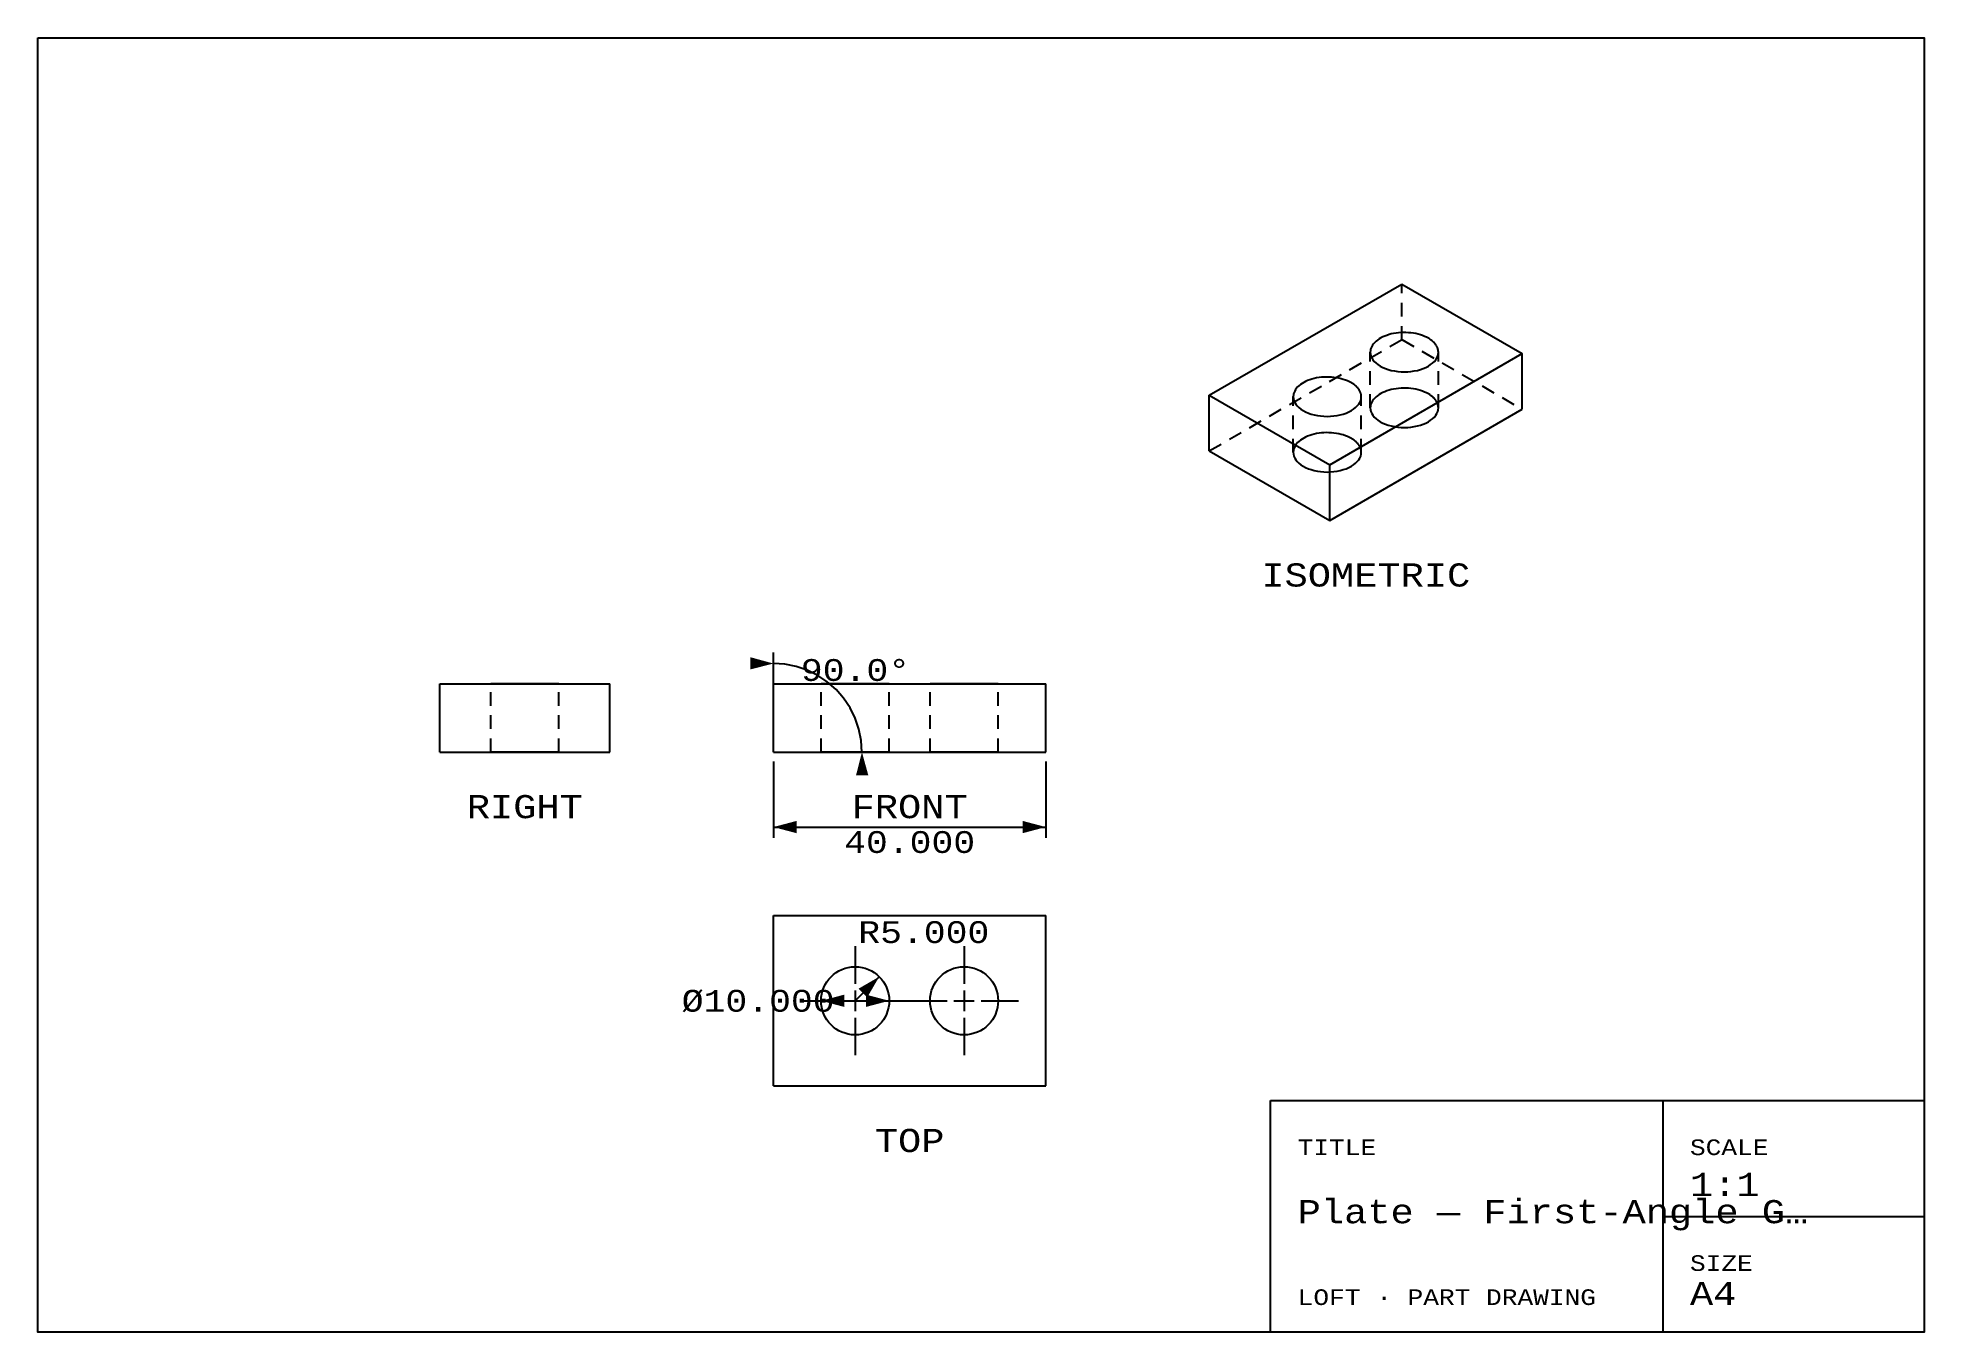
# Model space of a CAD drawing. Header units: millimetres. Extents: x 10 to 287, y 10 to 200.
import ezdxf
from ezdxf.enums import TextEntityAlignment as Align

# ---------------------------------------------------------------- set-up
doc = ezdxf.new("R2010")
doc.units = ezdxf.units.MM
doc.linetypes.add('DASHED', pattern=[3.4, 2, -1.4])
for name, color, linetype in [('CENTER', 3, 'Continuous'), ('DIMENSION', 1, 'Continuous'), ('HIDDEN', 8, 'DASHED'), ('TITLE', 5, 'Continuous'), ('VISIBLE', 7, 'Continuous')]:
    doc.layers.add(name, color=color, linetype=linetype)
doc.styles.add('LOFT_MONO', font='cour.ttf')

msp = doc.modelspace()

# ---------------------------------------------------------------- linework, layer by layer
at = {"layer": 'CENTER'}
for p, q in [((130.02, 66.65), (130.02, 61.15)), ((146.02, 66.65), (146.02, 61.15)), ((122.02, 58.65), (127.52, 58.65)), ((128.52, 58.65), (131.52, 58.65)), ((130.02, 60.15), (130.02, 57.15)), ((132.52, 58.65), (138.02, 58.65)), ((138.02, 58.65), (143.52, 58.65)), ((144.52, 58.65), (147.52, 58.65)), ((146.02, 60.15), (146.02, 57.15)), ((148.52, 58.65), (154.02, 58.65)), ((130.02, 56.15), (130.02, 50.65)), ((146.02, 56.15), (146.02, 50.65))]:
    msp.add_line(p, q, dxfattribs=at)
at = {"layer": 'DIMENSION'}
for p, q in [((118.02, 96.55), (118.02, 109.75)), ((119.72, 108.04), (118.02, 108.15)), ((121.38, 107.71), (119.72, 108.04)), ((122.99, 107.16), (121.38, 107.71)), ((124.52, 106.41), (122.99, 107.16)), ((125.93, 105.46), (124.52, 106.41)), ((127.21, 104.34), (125.93, 105.46)), ((128.33, 103.06), (127.21, 104.34)), ((129.28, 101.65), (128.33, 103.06)), ((130.03, 100.12), (129.28, 101.65)), ((130.58, 98.51), (130.03, 100.12)), ((130.91, 96.85), (130.58, 98.51)), ((119.42, 95.15), (132.62, 95.15)), ((131.02, 95.15), (130.91, 96.85)), ((118.02, 93.75), (118.02, 82.55)), ((158.02, 93.75), (158.02, 82.55)), ((118.02, 84.15), (158.02, 84.15)), ((130.02, 58.65), (133.55, 62.18)), ((125.02, 58.65), (135.02, 58.65))]:
    msp.add_line(p, q, dxfattribs=at)
for points in [[(118.02, 108.15), (114.63, 109.08), (114.61, 107.28)], [(131.02, 95.15), (130.15, 91.74), (131.95, 91.76)], [(118.02, 84.15), (121.42, 83.25), (121.42, 85.05)], [(158.02, 84.15), (154.62, 85.05), (154.62, 83.25)], [(133.55, 62.18), (130.51, 60.42), (131.79, 59.14)], [(125.02, 58.65), (128.42, 57.75), (128.42, 59.55)], [(135.02, 58.65), (131.62, 59.55), (131.62, 57.75)]]:
    msp.add_solid(points, dxfattribs=at)
at = {"layer": 'HIDDEN'}
for p, q in [((210.3, 155.69), (210.3, 163.85)), ((182.02, 139.36), (210.3, 155.69)), ((210.3, 155.69), (227.98, 145.48)), ((205.66, 145.68), (205.66, 153.85)), ((215.66, 145.68), (215.66, 153.85)), ((194.34, 139.15), (194.34, 147.32)), ((204.34, 139.15), (204.34, 147.32)), ((76.52, 95.15), (76.52, 105.15)), ((86.52, 95.15), (86.52, 105.15)), ((125.02, 95.15), (125.02, 105.15)), ((135.02, 95.15), (135.02, 105.15)), ((141.02, 95.15), (141.02, 105.15)), ((151.02, 95.15), (151.02, 105.15))]:
    msp.add_line(p, q, dxfattribs=at)
for points in [[(214.19, 147.72), (213.92, 147.87), (213.64, 148), (213.33, 148.12), (213.01, 148.23), (212.68, 148.32), (212.34, 148.4), (211.99, 148.47), (211.63, 148.51), (211.27, 148.55), (210.9, 148.57), (210.53, 148.57), (210.17, 148.56), (209.8, 148.53), (209.44, 148.48), (209.09, 148.42), (208.74, 148.35), (208.41, 148.26), (208.09, 148.16), (207.78, 148.04), (207.48, 147.91), (207.21, 147.77), (206.95, 147.62), (206.72, 147.46), (206.5, 147.29), (206.31, 147.11), (206.14, 146.92), (205.99, 146.72), (205.87, 146.52), (205.78, 146.32), (205.71, 146.11), (205.67, 145.9), (205.66, 145.68)], [(215.66, 145.68), (215.66, 145.75), (215.65, 145.83), (215.64, 145.9), (215.63, 145.97), (215.62, 146.04), (215.6, 146.11), (215.58, 146.18), (215.56, 146.25), (215.54, 146.32), (215.51, 146.38), (215.48, 146.45), (215.44, 146.52), (215.4, 146.59), (215.36, 146.66), (215.32, 146.72), (215.28, 146.79), (215.23, 146.85), (215.18, 146.92), (215.12, 146.98), (215.07, 147.04), (215.01, 147.11), (214.95, 147.17), (214.88, 147.23), (214.81, 147.29), (214.74, 147.35), (214.67, 147.4), (214.6, 147.46), (214.52, 147.51), (214.44, 147.57), (214.36, 147.62), (214.28, 147.67), (214.19, 147.72)], [(205.66, 145.68), (205.68, 145.4), (205.75, 145.12), (205.87, 144.85), (206.04, 144.58), (206.25, 144.32), (206.5, 144.08), (206.79, 143.85), (207.12, 143.64), (207.48, 143.45), (207.88, 143.28), (208.3, 143.14), (208.74, 143.02), (209.21, 142.92), (209.68, 142.85), (210.17, 142.81), (210.66, 142.8), (211.15, 142.81), (211.63, 142.85), (212.11, 142.92), (212.57, 143.02), (213.01, 143.14), (213.43, 143.28), (213.83, 143.45), (214.19, 143.64), (214.52, 143.85), (214.81, 144.08), (215.07, 144.32), (215.28, 144.58), (215.44, 144.85), (215.56, 145.12), (215.63, 145.4), (215.66, 145.68)], [(202.88, 141.19), (202.61, 141.34), (202.32, 141.47), (202.02, 141.59), (201.7, 141.7), (201.37, 141.79), (201.03, 141.87), (200.68, 141.93), (200.32, 141.98), (199.96, 142.02), (199.59, 142.03), (199.22, 142.04), (198.85, 142.02), (198.49, 142), (198.13, 141.95), (197.77, 141.89), (197.43, 141.82), (197.1, 141.73), (196.77, 141.63), (196.46, 141.51), (196.17, 141.38), (195.9, 141.24), (195.64, 141.09), (195.4, 140.93), (195.19, 140.76), (194.99, 140.57), (194.82, 140.39), (194.68, 140.19), (194.56, 139.99), (194.46, 139.78), (194.4, 139.58), (194.36, 139.36), (194.34, 139.15)], [(194.34, 139.15), (194.37, 138.87), (194.44, 138.59), (194.56, 138.31), (194.72, 138.05), (194.93, 137.79), (195.19, 137.55), (195.48, 137.32), (195.81, 137.11), (196.17, 136.92), (196.57, 136.75), (196.99, 136.61), (197.43, 136.48), (197.89, 136.39), (198.37, 136.32), (198.85, 136.28), (199.34, 136.26), (199.83, 136.28), (200.32, 136.32), (200.79, 136.39), (201.26, 136.48), (201.7, 136.61), (202.12, 136.75), (202.52, 136.92), (202.88, 137.11), (203.21, 137.32), (203.5, 137.55), (203.75, 137.79), (203.96, 138.05), (204.13, 138.31), (204.25, 138.59), (204.32, 138.87), (204.34, 139.15)], [(204.34, 139.15), (204.34, 139.22), (204.34, 139.29), (204.33, 139.36), (204.32, 139.43), (204.31, 139.5), (204.29, 139.58), (204.27, 139.65), (204.25, 139.71), (204.22, 139.78), (204.19, 139.85), (204.16, 139.92), (204.13, 139.99), (204.09, 140.06), (204.05, 140.12), (204.01, 140.19), (203.96, 140.26), (203.91, 140.32), (203.86, 140.39), (203.81, 140.45), (203.75, 140.51), (203.69, 140.57), (203.63, 140.64), (203.57, 140.7), (203.5, 140.76), (203.43, 140.81), (203.36, 140.87), (203.28, 140.93), (203.21, 140.98), (203.13, 141.04), (203.05, 141.09), (202.96, 141.14), (202.88, 141.19)], [(76.52, 105.15), (76.53, 105.15), (76.55, 105.15), (76.58, 105.15), (76.62, 105.15), (76.67, 105.15), (76.74, 105.15), (76.81, 105.15), (76.91, 105.15), (77, 105.15), (77.12, 105.15), (77.23, 105.15), (77.37, 105.15), (77.51, 105.15), (77.66, 105.15), (77.82, 105.15), (77.98, 105.15), (78.17, 105.15), (78.35, 105.15), (78.54, 105.15), (78.74, 105.15), (78.95, 105.15), (79.17, 105.15), (79.38, 105.15), (79.61, 105.15), (79.84, 105.15), (80.07, 105.15), (80.31, 105.15), (80.54, 105.15), (80.79, 105.15), (81.03, 105.15), (81.27, 105.15), (81.52, 105.15)], [(86.52, 105.15), (86.46, 105.15), (86.41, 105.15), (86.28, 105.15), (86.12, 105.15), (85.91, 105.15), (85.65, 105.15), (85.38, 105.15), (85.03, 105.15), (84.69, 105.15), (84.28, 105.15), (83.87, 105.15), (83.42, 105.15), (82.96, 105.15), (82.49, 105.15), (82.01, 105.15), (81.52, 105.15), (81.03, 105.15), (80.55, 105.15), (80.08, 105.15), (79.61, 105.15), (79.17, 105.15), (78.76, 105.15), (78.35, 105.15), (78.01, 105.15), (77.66, 105.15), (77.39, 105.15), (77.13, 105.15), (76.92, 105.15), (76.76, 105.15), (76.63, 105.15), (76.57, 105.15), (76.52, 105.15)], [(81.52, 105.15), (81.76, 105.15), (82.01, 105.15), (82.25, 105.15), (82.49, 105.15), (82.73, 105.15), (82.97, 105.15), (83.2, 105.15), (83.43, 105.15), (83.66, 105.15), (83.87, 105.15), (84.09, 105.15), (84.29, 105.15), (84.49, 105.15), (84.69, 105.15), (84.87, 105.15), (85.05, 105.15), (85.22, 105.15), (85.38, 105.15), (85.53, 105.15), (85.67, 105.15), (85.8, 105.15), (85.92, 105.15), (86.04, 105.15), (86.13, 105.15), (86.23, 105.15), (86.3, 105.15), (86.36, 105.15), (86.42, 105.15), (86.46, 105.15), (86.49, 105.15), (86.51, 105.15), (86.52, 105.15)], [(125.02, 105.15), (125.07, 105.15), (125.13, 105.15), (125.26, 105.15), (125.42, 105.15), (125.63, 105.15), (125.89, 105.15), (126.16, 105.15), (126.51, 105.15), (126.85, 105.15), (127.26, 105.15), (127.67, 105.15), (128.11, 105.15), (128.58, 105.15), (129.05, 105.15), (129.53, 105.15), (130.02, 105.15), (130.51, 105.15), (130.99, 105.15), (131.46, 105.15), (131.92, 105.15), (132.37, 105.15), (132.78, 105.15), (133.19, 105.15), (133.53, 105.15), (133.88, 105.15), (134.15, 105.15), (134.41, 105.15), (134.62, 105.15), (134.78, 105.15), (134.91, 105.15), (134.96, 105.15), (135.02, 105.15)], [(135.02, 105.15), (134.96, 105.15), (134.91, 105.15), (134.78, 105.15), (134.62, 105.15), (134.41, 105.15), (134.15, 105.15), (133.88, 105.15), (133.53, 105.15), (133.19, 105.15), (132.78, 105.15), (132.37, 105.15), (131.92, 105.15), (131.46, 105.15), (130.99, 105.15), (130.51, 105.15), (130.02, 105.15), (129.53, 105.15), (129.05, 105.15), (128.58, 105.15), (128.11, 105.15), (127.67, 105.15), (127.26, 105.15), (126.85, 105.15), (126.51, 105.15), (126.16, 105.15), (125.89, 105.15), (125.63, 105.15), (125.42, 105.15), (125.26, 105.15), (125.13, 105.15), (125.07, 105.15), (125.02, 105.15)], [(141.02, 105.15), (141.07, 105.15), (141.13, 105.15), (141.26, 105.15), (141.42, 105.15), (141.63, 105.15), (141.89, 105.15), (142.16, 105.15), (142.51, 105.15), (142.85, 105.15), (143.26, 105.15), (143.67, 105.15), (144.11, 105.15), (144.58, 105.15), (145.05, 105.15), (145.53, 105.15), (146.02, 105.15), (146.51, 105.15), (146.99, 105.15), (147.46, 105.15), (147.92, 105.15), (148.37, 105.15), (148.78, 105.15), (149.19, 105.15), (149.53, 105.15), (149.88, 105.15), (150.15, 105.15), (150.41, 105.15), (150.62, 105.15), (150.78, 105.15), (150.91, 105.15), (150.96, 105.15), (151.02, 105.15)], [(151.02, 105.15), (150.96, 105.15), (150.91, 105.15), (150.78, 105.15), (150.62, 105.15), (150.41, 105.15), (150.15, 105.15), (149.88, 105.15), (149.53, 105.15), (149.19, 105.15), (148.78, 105.15), (148.37, 105.15), (147.92, 105.15), (147.46, 105.15), (146.99, 105.15), (146.51, 105.15), (146.02, 105.15), (145.53, 105.15), (145.05, 105.15), (144.58, 105.15), (144.11, 105.15), (143.67, 105.15), (143.26, 105.15), (142.85, 105.15), (142.51, 105.15), (142.16, 105.15), (141.89, 105.15), (141.63, 105.15), (141.42, 105.15), (141.26, 105.15), (141.13, 105.15), (141.07, 105.15), (141.02, 105.15)], [(76.52, 95.15), (76.53, 95.15), (76.55, 95.15), (76.58, 95.15), (76.62, 95.15), (76.67, 95.15), (76.74, 95.15), (76.81, 95.15), (76.91, 95.15), (77, 95.15), (77.12, 95.15), (77.23, 95.15), (77.37, 95.15), (77.51, 95.15), (77.66, 95.15), (77.82, 95.15), (77.98, 95.15), (78.17, 95.15), (78.35, 95.15), (78.54, 95.15), (78.74, 95.15), (78.95, 95.15), (79.17, 95.15), (79.38, 95.15), (79.61, 95.15), (79.84, 95.15), (80.07, 95.15), (80.31, 95.15), (80.54, 95.15), (80.79, 95.15), (81.03, 95.15), (81.27, 95.15), (81.52, 95.15)], [(86.52, 95.15), (86.46, 95.15), (86.41, 95.15), (86.28, 95.15), (86.12, 95.15), (85.91, 95.15), (85.65, 95.15), (85.38, 95.15), (85.03, 95.15), (84.69, 95.15), (84.28, 95.15), (83.87, 95.15), (83.42, 95.15), (82.96, 95.15), (82.49, 95.15), (82.01, 95.15), (81.52, 95.15), (81.03, 95.15), (80.55, 95.15), (80.08, 95.15), (79.61, 95.15), (79.17, 95.15), (78.76, 95.15), (78.35, 95.15), (78.01, 95.15), (77.66, 95.15), (77.39, 95.15), (77.13, 95.15), (76.92, 95.15), (76.76, 95.15), (76.63, 95.15), (76.57, 95.15), (76.52, 95.15)], [(81.52, 95.15), (81.76, 95.15), (82.01, 95.15), (82.25, 95.15), (82.49, 95.15), (82.73, 95.15), (82.97, 95.15), (83.2, 95.15), (83.43, 95.15), (83.66, 95.15), (83.87, 95.15), (84.09, 95.15), (84.29, 95.15), (84.49, 95.15), (84.69, 95.15), (84.87, 95.15), (85.05, 95.15), (85.22, 95.15), (85.38, 95.15), (85.53, 95.15), (85.67, 95.15), (85.8, 95.15), (85.92, 95.15), (86.04, 95.15), (86.13, 95.15), (86.23, 95.15), (86.3, 95.15), (86.36, 95.15), (86.42, 95.15), (86.46, 95.15), (86.49, 95.15), (86.51, 95.15), (86.52, 95.15)], [(125.02, 95.15), (125.07, 95.15), (125.13, 95.15), (125.26, 95.15), (125.42, 95.15), (125.63, 95.15), (125.89, 95.15), (126.16, 95.15), (126.51, 95.15), (126.85, 95.15), (127.26, 95.15), (127.67, 95.15), (128.11, 95.15), (128.58, 95.15), (129.05, 95.15), (129.53, 95.15), (130.02, 95.15), (130.51, 95.15), (130.99, 95.15), (131.46, 95.15), (131.92, 95.15), (132.37, 95.15), (132.78, 95.15), (133.19, 95.15), (133.53, 95.15), (133.88, 95.15), (134.15, 95.15), (134.41, 95.15), (134.62, 95.15), (134.78, 95.15), (134.91, 95.15), (134.96, 95.15), (135.02, 95.15)], [(135.02, 95.15), (134.96, 95.15), (134.91, 95.15), (134.78, 95.15), (134.62, 95.15), (134.41, 95.15), (134.15, 95.15), (133.88, 95.15), (133.53, 95.15), (133.19, 95.15), (132.78, 95.15), (132.37, 95.15), (131.92, 95.15), (131.46, 95.15), (130.99, 95.15), (130.51, 95.15), (130.02, 95.15), (129.53, 95.15), (129.05, 95.15), (128.58, 95.15), (128.11, 95.15), (127.67, 95.15), (127.26, 95.15), (126.85, 95.15), (126.51, 95.15), (126.16, 95.15), (125.89, 95.15), (125.63, 95.15), (125.42, 95.15), (125.26, 95.15), (125.13, 95.15), (125.07, 95.15), (125.02, 95.15)], [(141.02, 95.15), (141.07, 95.15), (141.13, 95.15), (141.26, 95.15), (141.42, 95.15), (141.63, 95.15), (141.89, 95.15), (142.16, 95.15), (142.51, 95.15), (142.85, 95.15), (143.26, 95.15), (143.67, 95.15), (144.11, 95.15), (144.58, 95.15), (145.05, 95.15), (145.53, 95.15), (146.02, 95.15), (146.51, 95.15), (146.99, 95.15), (147.46, 95.15), (147.92, 95.15), (148.37, 95.15), (148.78, 95.15), (149.19, 95.15), (149.53, 95.15), (149.88, 95.15), (150.15, 95.15), (150.41, 95.15), (150.62, 95.15), (150.78, 95.15), (150.91, 95.15), (150.96, 95.15), (151.02, 95.15)], [(151.02, 95.15), (150.96, 95.15), (150.91, 95.15), (150.78, 95.15), (150.62, 95.15), (150.41, 95.15), (150.15, 95.15), (149.88, 95.15), (149.53, 95.15), (149.19, 95.15), (148.78, 95.15), (148.37, 95.15), (147.92, 95.15), (147.46, 95.15), (146.99, 95.15), (146.51, 95.15), (146.02, 95.15), (145.53, 95.15), (145.05, 95.15), (144.58, 95.15), (144.11, 95.15), (143.67, 95.15), (143.26, 95.15), (142.85, 95.15), (142.51, 95.15), (142.16, 95.15), (141.89, 95.15), (141.63, 95.15), (141.42, 95.15), (141.26, 95.15), (141.13, 95.15), (141.07, 95.15), (141.02, 95.15)]]:
    msp.add_lwpolyline(points, dxfattribs=at)
at = {"layer": 'TITLE'}
for p, q in [((248.6, 44), (248.6, 10)), ((248.6, 27), (287, 27))]:
    msp.add_line(p, q, dxfattribs=at)
for points in [[(10, 200), (287, 200), (287, 10), (10, 10)], [(191, 44), (287, 44), (287, 10), (191, 10)]]:
    msp.add_lwpolyline(points, close=True, dxfattribs=at)
at = {"layer": 'VISIBLE'}
for p, q in [((182.02, 147.52), (210.3, 163.85)), ((210.3, 163.85), (227.98, 153.64)), ((199.7, 137.31), (227.98, 153.64)), ((227.98, 145.48), (227.98, 153.64)), ((182.02, 139.36), (182.02, 147.52)), ((182.02, 147.52), (199.7, 137.31)), ((199.7, 129.15), (227.98, 145.48)), ((182.02, 139.36), (199.7, 129.15)), ((199.7, 129.15), (199.7, 137.31)), ((69.02, 95.15), (69.02, 105.15)), ((69.02, 105.15), (94.02, 105.15)), ((94.02, 95.15), (94.02, 105.15)), ((118.02, 95.15), (118.02, 105.15)), ((118.02, 105.15), (158.02, 105.15)), ((158.02, 95.15), (158.02, 105.15)), ((69.02, 95.15), (94.02, 95.15)), ((118.02, 95.15), (158.02, 95.15)), ((118.02, 46.15), (118.02, 71.15)), ((118.02, 71.15), (158.02, 71.15)), ((158.02, 46.15), (158.02, 71.15)), ((118.02, 46.15), (158.02, 46.15))]:
    msp.add_line(p, q, dxfattribs=at)
for points in [[(214.19, 155.89), (213.92, 156.03), (213.64, 156.17), (213.33, 156.29), (213.01, 156.39), (212.68, 156.49), (212.34, 156.57), (211.99, 156.63), (211.63, 156.68), (211.27, 156.71), (210.9, 156.73), (210.53, 156.73), (210.17, 156.72), (209.8, 156.69), (209.44, 156.65), (209.09, 156.59), (208.74, 156.52), (208.41, 156.43), (208.09, 156.32), (207.78, 156.21), (207.48, 156.08), (207.21, 155.94), (206.95, 155.79), (206.72, 155.62), (206.5, 155.45), (206.31, 155.27), (206.14, 155.08), (205.99, 154.89), (205.87, 154.69), (205.78, 154.48), (205.71, 154.27), (205.67, 154.06), (205.66, 153.85)], [(215.66, 153.85), (215.66, 153.92), (215.65, 153.99), (215.64, 154.06), (215.63, 154.13), (215.62, 154.2), (215.6, 154.27), (215.58, 154.34), (215.56, 154.41), (215.54, 154.48), (215.51, 154.55), (215.48, 154.62), (215.44, 154.69), (215.4, 154.75), (215.36, 154.82), (215.32, 154.89), (215.28, 154.95), (215.23, 155.02), (215.18, 155.08), (215.12, 155.15), (215.07, 155.21), (215.01, 155.27), (214.95, 155.33), (214.88, 155.39), (214.81, 155.45), (214.74, 155.51), (214.67, 155.57), (214.6, 155.62), (214.52, 155.68), (214.44, 155.73), (214.36, 155.79), (214.28, 155.84), (214.19, 155.89)], [(205.66, 153.85), (205.68, 153.57), (205.75, 153.29), (205.87, 153.01), (206.04, 152.74), (206.25, 152.49), (206.5, 152.24), (206.79, 152.02), (207.12, 151.81), (207.48, 151.62), (207.88, 151.45), (208.3, 151.3), (208.74, 151.18), (209.21, 151.09), (209.68, 151.02), (210.17, 150.98), (210.66, 150.96), (211.15, 150.98), (211.63, 151.02), (212.11, 151.09), (212.57, 151.18), (213.01, 151.3), (213.43, 151.45), (213.83, 151.62), (214.19, 151.81), (214.52, 152.02), (214.81, 152.24), (215.07, 152.49), (215.28, 152.74), (215.44, 153.01), (215.56, 153.29), (215.63, 153.57), (215.66, 153.85)], [(202.88, 149.36), (202.61, 149.5), (202.32, 149.64), (202.02, 149.76), (201.7, 149.86), (201.37, 149.96), (201.03, 150.03), (200.68, 150.1), (200.32, 150.15), (199.96, 150.18), (199.59, 150.2), (199.22, 150.2), (198.85, 150.19), (198.49, 150.16), (198.13, 150.12), (197.77, 150.06), (197.43, 149.98), (197.1, 149.9), (196.77, 149.79), (196.46, 149.68), (196.17, 149.55), (195.9, 149.41), (195.64, 149.26), (195.4, 149.09), (195.19, 148.92), (194.99, 148.74), (194.82, 148.55), (194.68, 148.36), (194.56, 148.15), (194.46, 147.95), (194.4, 147.74), (194.36, 147.53), (194.34, 147.32)], [(194.34, 147.32), (194.37, 147.03), (194.44, 146.75), (194.56, 146.48), (194.72, 146.21), (194.93, 145.96), (195.19, 145.71), (195.48, 145.49), (195.81, 145.28), (196.17, 145.09), (196.57, 144.92), (196.99, 144.77), (197.43, 144.65), (197.89, 144.55), (198.37, 144.49), (198.85, 144.44), (199.34, 144.43), (199.83, 144.44), (200.32, 144.49), (200.79, 144.55), (201.26, 144.65), (201.7, 144.77), (202.12, 144.92), (202.52, 145.09), (202.88, 145.28), (203.21, 145.49), (203.5, 145.71), (203.75, 145.96), (203.96, 146.21), (204.13, 146.48), (204.25, 146.75), (204.32, 147.03), (204.34, 147.32)], [(204.34, 147.32), (204.34, 147.39), (204.34, 147.46), (204.33, 147.53), (204.32, 147.6), (204.31, 147.67), (204.29, 147.74), (204.27, 147.81), (204.25, 147.88), (204.22, 147.95), (204.19, 148.02), (204.16, 148.09), (204.13, 148.15), (204.09, 148.22), (204.05, 148.29), (204.01, 148.36), (203.96, 148.42), (203.91, 148.49), (203.86, 148.55), (203.81, 148.61), (203.75, 148.68), (203.69, 148.74), (203.63, 148.8), (203.57, 148.86), (203.5, 148.92), (203.43, 148.98), (203.36, 149.04), (203.28, 149.09), (203.21, 149.15), (203.13, 149.2), (203.05, 149.26), (202.96, 149.31), (202.88, 149.36)]]:
    msp.add_lwpolyline(points, dxfattribs=at)
for centre in [(130.02, 58.65), (146.02, 58.65)]:
    msp.add_circle(centre, 5, dxfattribs=at)

# ---------------------------------------------------------------- texts
at = {"layer": 'DIMENSION', "style": 'LOFT_MONO'}
for s, p in [('90.0°', (130.07, 107.2)), ('40.000', (138.02, 81.95)), ('R5.000', (140.1, 68.73)), ('Ø10.000', (115.78, 58.65))]:
    msp.add_text(s, height=3.2, dxfattribs=at).set_placement(p, align=Align.MIDDLE_CENTER)
at = {"layer": 'TITLE', "style": 'LOFT_MONO'}
for s, p in [('ISOMETRIC', (205, 121.15)), ('RIGHT', (81.52, 87.15)), ('FRONT', (138.02, 87.15)), ('TOP', (138.02, 38.15))]:
    msp.add_text(s, height=3.4, dxfattribs=at).set_placement(p, align=Align.MIDDLE_CENTER)
for s, height, p in [('TITLE', 2.3, (195, 36)), ('SCALE', 2.3, (252.6, 36)), ('1:1', 3.4, (252.6, 30)), ('Plate — First-Angle G…', 3.4, (195, 26)), ('SIZE', 2.3, (252.6, 19)), ('A4', 3.4, (252.6, 14)), ('LOFT · PART DRAWING', 2.3, (195, 14))]:
    msp.add_text(s, height=height, dxfattribs=at).set_placement(p)

doc.saveas('drawing.dxf')
